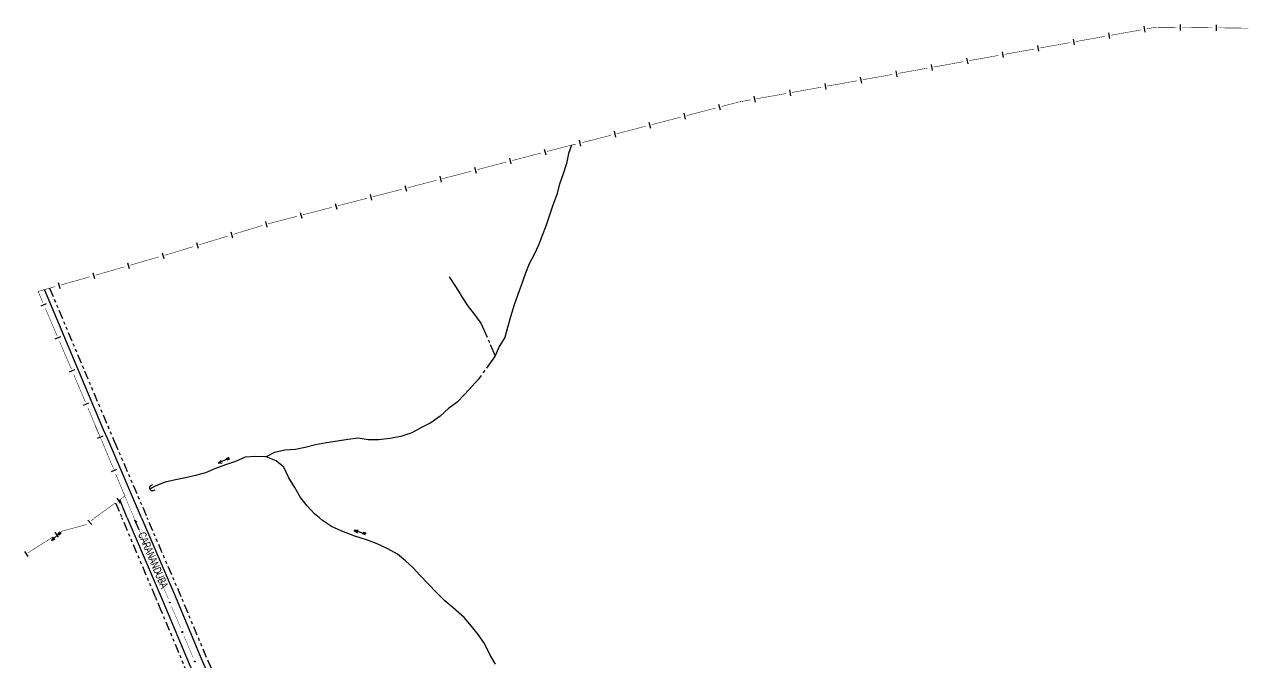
# Model space of a CAD drawing. Extents: x 208948 to 212966, y 4875285 to 4878160.
# Drawn here: x 211053 to 211665, y 4877835 to 4878154 of the extents above; entities that cross this region are included whole.
import ezdxf

# ---------------------------------------------------------------- set-up
doc = ezdxf.new("R2010")
doc.units = 0
doc.header["$LTSCALE"] = 1.5
doc.header["$MEASUREMENT"] = 0
doc.linetypes.add('TRACO_13', pattern=[8, 5, -1, 1, -1])
doc.linetypes.add('TRACO_25', pattern=[8, 3, -1, 1, -1, 1, -1])
for name, color, linetype in [('HD-CURSO-INTER', 170, 'CONTINUOUS'), ('HD-CURSO-PERENE', 170, 'CONTINUOUS'), ('HD-TXT-PERENE', 170, 'CONTINUOUS'), ('LM-LIM-SETORES-BAIRROS', 7, 'CONTINUOUS'), ('SV-EIXO-ROD-ESTR', 7, 'CONTINUOUS'), ('SV-FX-DOM-EST', 20, 'CONTINUOUS'), ('SV-PONTE-BUEIRO', 251, 'CONTINUOUS'), ('SV-ROD-ESTADUAIS', 20, 'CONTINUOUS'), ('SV-TXT-ROD-EST', 7, 'CONTINUOUS')]:
    doc.layers.add(name, color=color, linetype=linetype)
doc.styles.add('ARIAL', font='ARIAL.SHX')

# ---------------------------------------------------------------- blocks, each defined once
blk = doc.blocks.new('COD035', base_point=(211155.551577, 4877937.184838))
at = {"layer": 'HD-TXT-PERENE'}
for p, q in [((211155.551577, 4877937.590569), (211157.051577, 4877937.590569)), ((211155.551577, 4877937.190569), (211161.551577, 4877937.190569)), ((211155.551577, 4877936.790569), (211157.051577, 4877936.790569))]:
    blk.add_line(p, q, dxfattribs=at)
blk.add_lwpolyline([(211159.751577, 4877936.590569), (211161.551577, 4877937.190569), (211159.751577, 4877937.790569)], dxfattribs=at)
blk = doc.blocks.new('COD048', base_point=(211109.529986, 4877903.815043))
at = {"layer": 'SV-TXT-ROD-EST'}
blk.add_line((211110.86332, 4877903.415043), (211112.196653, 4877903.815043), dxfattribs=at)
blk.add_lwpolyline([(211106.86332, 4877903.815043), (211112.196653, 4877903.815043), (211110.86332, 4877904.215043)], dxfattribs=at)
blk = doc.blocks.new('COD119', base_point=(211115.964101, 4877921.891517))
at = {"layer": 'SV-PONTE-BUEIRO'}
blk.add_lwpolyline([(211114.454101, 4877919.891517), (211114.454101, 4877920.72485), (211114.454101, 4877920.84985), (211114.579934, 4877921.183184), (211114.831601, 4877921.558184), (211115.209101, 4877921.766517), (211115.712434, 4877921.891517), (211116.215768, 4877921.891517), (211116.719101, 4877921.766517), (211117.096601, 4877921.558184), (211117.348268, 4877921.183184), (211117.474101, 4877920.84985), (211117.474101, 4877920.72485), (211117.474101, 4877919.891517)], dxfattribs=at)

msp = doc.modelspace()

# ---------------------------------------------------------------- linework, layer by layer
at = {"layer": 'HD-CURSO-INTER', "linetype": 'TRACO_13'}
for points in [[(211326.600154, 4878093.746257, 9.846556), (211325.189282, 4878089.571435, 9.846556), (211324.089178, 4878084.611245, 9.571096), (211322.539087, 4878079.491045, 9.118556), (211320.669004, 4878074.240838, 8.616827), (211319.278903, 4878069.000635, 8.587313), (211317.288823, 4878063.680424, 8.547962), (211315.638742, 4878058.770231, 8.508611), (211313.788652, 4878053.300016, 7.997043), (211312.028579, 4878048.499826, 7.623206), (211310.098513, 4878043.749636, 7.426449), (211308.018454, 4878039.019446, 7.308395), (211305.44842, 4878034.489259, 7.131314), (211303.678346, 4878029.679069, 7.062449), (211301.67826, 4878024.118849, 7.032936), (211299.738184, 4878019.008646, 6.855855), (211297.998103, 4878013.988449, 6.767314), (211296.197994, 4878007.928213, 6.767314), (211294.657896, 4878002.618006, 6.747639), (211293.2878, 4877997.56781, 6.727963), (211290.487775, 4877993.037621, 6.541044), (211288.40772, 4877988.447436, 6.413153), (211280.257694, 4877976.866944, 5.390018), (211276.887712, 4877973.056776, 5.390018), (211273.357736, 4877969.246607, 5.38018), (211269.507765, 4877965.176425, 5.370343), (211265.097845, 4877962.076274, 5.370343), (211260.97789, 4877958.206097, 5.370343), (211256.317972, 4877954.865935, 5.370343), (211251.698083, 4877952.53581, 5.370343), (211246.748196, 4877949.86567, 5.370343), (211241.378349, 4877948.005556, 5.370343), (211235.798537, 4877947.015471, 5.370343), (211230.37873, 4877946.455403, 5.370343), (211224.988937, 4877946.375354, 5.370343), (211219.999158, 4877947.285343, 5.360505), (211214.75934, 4877946.575272, 5.360505), (211209.649512, 4877945.685195, 5.360505), (211204.2197, 4877944.91512, 5.360505), (211198.719885, 4877943.965037, 5.360505), (211193.560045, 4877942.594942, 5.360505), (211188.620205, 4877941.52486, 5.360505), (211183.340402, 4877941.264805, 5.360505), (211178.170569, 4877940.134719, 5.360505), (211173.960665, 4877937.844599, 5.360505)], [(211265.549774, 4878027.928673, 9.079205), (211268.579514, 4878023.108524, 8.124935), (211271.043927, 4878019.365523, 8.124935), (211271.789238, 4878017.968365, 7.633044), (211275.038967, 4878013.088216, 7.269044), (211278.158725, 4878008.998094, 6.757477), (211281.348473, 4878004.667965, 6.432828), (211286.038009, 4877994.137449, 6.42299), (211288.40772, 4877988.447436, 6.42299)]]:
    msp.add_polyline3d(points, dxfattribs=at)
at = {"layer": 'HD-CURSO-PERENE', "linetype": 'Continuous'}
for points in [[(211200.664595, 4877907.418768, 5.911423), (211198.218884, 4877909.433777, 5.911423), (211194.549146, 4877913.483892, 5.911423), (211191.129399, 4877917.54401, 5.911423), (211188.279656, 4877922.524166, 5.911423), (211185.409911, 4877927.384318, 5.911423), (211182.920164, 4877932.674489, 5.911423), (211179.03041, 4877935.864571, 5.911423), (211173.960665, 4877937.844599, 5.911423), (211168.610879, 4877938.06456, 5.88191), (211163.481066, 4877937.674501, 5.773694), (211158.611191, 4877935.50438, 5.65564), (211153.721335, 4877933.93428, 5.596613), (211148.731474, 4877932.09417, 5.606451), (211143.671607, 4877929.954048, 5.606451), (211138.771757, 4877928.603956, 5.576937), (211133.69192, 4877927.463871, 5.547424), (211128.712083, 4877926.43379, 5.242451), (211123.522251, 4877925.303703, 4.602992), (211118.902372, 4877923.343592, 4.091425), (211115.964101, 4877921.891517, 4.02256)], [(211288.681153, 4877834.187226, 7.866353), (211285.850516, 4877839.087005, 7.716619), (211283.139856, 4877844.526754, 7.427133), (211279.899196, 4877849.086556, 7.41715), (211276.638558, 4877853.266378, 7.077753), (211273.007873, 4877857.5462, 7.027841), (211267.476939, 4877862.386015, 6.888089), (211263.386254, 4877865.885883, 6.62855), (211259.263625, 4877869.99041, 6.448869), (211250.775936, 4877878.713117, 5.999964), (211247.406179, 4877882.483225, 5.999964), (211243.626425, 4877885.843314, 5.999964), (211239.636682, 4877889.303405, 5.990126), (211234.876945, 4877891.963461, 5.960612), (211229.417229, 4877894.393501, 5.921261), (211224.197492, 4877896.463531, 5.921261), (211218.247773, 4877898.163541, 5.911423), (211211.8081, 4877900.743579, 5.911423), (211206.618368, 4877903.003616, 5.911423), (211202.248629, 4877906.113691, 5.911423), (211200.664595, 4877907.418768, 5.911423)]]:
    msp.add_polyline3d(points, dxfattribs=at)
at = {"layer": 'LM-LIM-SETORES-BAIRROS'}
for points in [[(211595.019312, 4878149.997019), (211595.548787, 4878147.044112)], [(211612.73675, 4878153.173871), (211613.266225, 4878150.220965)], [(211630.925111, 4878154.09578), (211630.895023, 4878151.09593)], [(211648.924205, 4878153.915254), (211648.894118, 4878150.915405)], [(211559.584436, 4878143.643314), (211560.113911, 4878140.690408)], [(211577.301874, 4878146.820166), (211577.831349, 4878143.86726)], [(211524.14956, 4878137.28961), (211524.679035, 4878134.336703)], [(211541.866998, 4878140.466462), (211542.396473, 4878137.513556)], [(211506.432122, 4878134.112757), (211506.961597, 4878131.159851)], [(211470.997246, 4878127.759053), (211471.526721, 4878124.806146)], [(211488.714684, 4878130.935905), (211489.244159, 4878127.982999)], [(211435.56237, 4878121.405348), (211436.091845, 4878118.452442)], [(211453.279808, 4878124.5822), (211453.809283, 4878121.629294)], [(211400.185993, 4878114.247099), (211400.940412, 4878111.343506)], [(211417.844932, 4878118.228496), (211418.374407, 4878115.275589)], [(211382.764435, 4878109.720585), (211383.518854, 4878106.816992)], [(211347.92132, 4878100.667558), (211348.675739, 4878097.763965)], [(211365.342878, 4878105.194072), (211366.097297, 4878102.290479)], [(211330.495359, 4878096.244511), (211331.208965, 4878093.330619)], [(211313.031521, 4878091.7944), (211313.788512, 4878088.891477)], [(211278.196439, 4878082.710514), (211278.953429, 4878079.80759)], [(211295.61398, 4878087.252457), (211296.370971, 4878084.349533)], [(211260.778897, 4878078.16857), (211261.535888, 4878075.265647)], [(211243.364095, 4878073.630966), (211244.113843, 4878070.726164)], [(211208.506464, 4878064.63399), (211209.256212, 4878061.729187)], [(211225.935279, 4878069.132478), (211226.685027, 4878066.227675)], [(211191.077649, 4878060.135502), (211191.827397, 4878057.230699)], [(211173.648833, 4878055.637014), (211174.398581, 4878052.732211)], [(211156.373942, 4878050.345629), (211157.252948, 4878047.477293)], [(211121.948899, 4878039.898183), (211122.782078, 4878037.016202)], [(211139.163929, 4878045.071592), (211140.042935, 4878042.203257)], [(211104.657015, 4878034.899107), (211105.490195, 4878032.017127)], [(211087.370714, 4878029.911171), (211088.187682, 4878027.024552)], [(211070.051006, 4878025.009366), (211070.867973, 4878022.122748)], [(211061.466935, 4878013.44545), (211064.224024, 4878014.628016)], [(211068.562334, 4877996.902919), (211071.319423, 4877998.085486)], [(211075.647653, 4877980.363225), (211078.409888, 4877981.533718)], [(211082.670612, 4877963.789811), (211085.432848, 4877964.960305)], [(211089.693572, 4877947.216398), (211092.455807, 4877948.386891)], [(211096.629135, 4877930.61775), (211099.399532, 4877931.768791)], [(211099.331193, 4877917.223948), (211101.0894, 4877914.793164)], [(211084.837431, 4877906.326569), (211086.824494, 4877904.078997)], [(211068.391037, 4877900.217513), (211069.996193, 4877897.683056)], [(211053.206659, 4877890.509111), (211054.850737, 4877887.999728)]]:
    msp.add_lwpolyline(points, dxfattribs=at)
at = {"layer": 'LM-LIM-SETORES-BAIRROS', "const_width": 0.25}
for points in [[(211611.032883, 4878151.344434), (211596.268351, 4878148.697057)], [(211618.695298, 4878152.718355), (211613.985789, 4878151.87391)], [(211618.91067, 4878152.716205), (211618.695298, 4878152.718355)], [(211628.910167, 4878152.615913), (211618.91067, 4878152.716205)], [(211646.909262, 4878152.435388), (211631.910017, 4878152.585826)], [(211664.908357, 4878152.254863), (211649.909111, 4878152.405301)], [(211575.598007, 4878144.99073), (211560.833475, 4878142.343353)], [(211593.315445, 4878148.167582), (211578.550913, 4878145.520205)], [(211540.163131, 4878138.637025), (211525.398599, 4878135.989648)], [(211557.880569, 4878141.813877), (211543.116037, 4878139.1665)], [(211504.728255, 4878132.28332), (211489.963723, 4878129.635944)], [(211522.445693, 4878135.460173), (211507.681161, 4878132.812796)], [(211469.293379, 4878125.929616), (211454.528847, 4878123.282239)], [(211487.010817, 4878129.106468), (211472.246285, 4878126.459091)], [(211433.858503, 4878119.575911), (211419.093971, 4878116.928534)], [(211451.575941, 4878122.752764), (211436.811409, 4878120.105387)], [(211410.630074, 4878115.410903), (211401.531067, 4878113.046776)], [(211411.219555, 4878115.5166), (211410.630074, 4878115.410903)], [(211416.141065, 4878116.399059), (211411.219555, 4878115.5166)], [(211381.205916, 4878107.765843), (211366.687952, 4878103.993748)], [(211398.627474, 4878112.292357), (211384.109509, 4878108.520262)], [(211363.784359, 4878103.239329), (211349.266394, 4878099.467234)], [(211328.909567, 4878094.311827), (211325.024378, 4878093.360352)], [(211337.871653, 4878096.506624), (211331.823459, 4878095.025433)], [(211338.619886, 4878096.701031), (211337.871653, 4878096.506624)], [(211346.362801, 4878098.712815), (211338.619886, 4878096.701031)], [(211311.474734, 4878089.838278), (211296.960116, 4878086.053325)], [(211324.315902, 4878093.186848), (211314.377658, 4878090.595269)], [(211325.024378, 4878093.360352), (211324.315902, 4878093.186848)], [(211294.057193, 4878085.296335), (211279.542575, 4878081.511382)], [(211259.22211, 4878076.212448), (211245.675133, 4878072.679825)], [(211276.639651, 4878080.754391), (211262.125034, 4878076.969439)], [(211241.802434, 4878071.678733), (211227.278421, 4878067.929993)], [(211245.102361, 4878072.530465), (211244.707236, 4878072.428481)], [(211245.675133, 4878072.679825), (211245.102361, 4878072.530465)], [(211224.373618, 4878067.180245), (211209.849606, 4878063.431505)], [(211189.515988, 4878058.183269), (211174.991975, 4878054.434529)], [(211206.944803, 4878062.681757), (211192.42079, 4878058.933017)], [(211172.111234, 4878053.599494), (211157.769557, 4878049.204463)], [(211154.901221, 4878048.325457), (211140.559544, 4878043.930427)], [(211128.264694, 4878040.16265), (211123.326149, 4878038.734919)], [(211129.086202, 4878040.414402), (211128.264694, 4878040.16265)], [(211137.691209, 4878043.05142), (211129.086202, 4878040.414402)], [(211120.444168, 4878037.90174), (211106.034265, 4878033.735844)], [(211085.854786, 4878027.923216), (211071.421695, 4878023.838379)], [(211089.349544, 4878028.912299), (211088.741404, 4878028.740184)], [(211089.703042, 4878029.014495), (211089.349544, 4878028.912299)], [(211103.152284, 4878032.902664), (211089.703042, 4878029.014495)], [(211060.837429, 4878020.842832), (211060.024857, 4878020.612859)], [(211068.535077, 4878023.021412), (211060.837429, 4878020.842832)], [(211060.024857, 4878020.612859), (211062.451291, 4878014.955763)], [(211063.633857, 4878012.198674), (211069.54669, 4877998.413232)], [(211070.729256, 4877995.656144), (211076.2479, 4877982.789731)], [(211076.2479, 4877982.789731), (211076.30098, 4877982.665977)], [(211076.30098, 4877982.665977), (211076.638606, 4877981.869217)], [(211077.809099, 4877979.106981), (211083.661566, 4877965.295803)], [(211084.832059, 4877962.533568), (211090.684525, 4877948.72239)], [(211091.855018, 4877945.960154), (211093.025512, 4877943.197918)], [(211093.025512, 4877943.197918), (211093.084291, 4877943.059206)], [(211093.084291, 4877943.059206), (211097.630653, 4877932.116737)], [(211098.781694, 4877929.346339), (211102.234818, 4877921.035145)], [(211103.504699, 4877918.391427), (211101.020557, 4877916.594625)], [(211102.234818, 4877921.035145), (211102.490323, 4877920.420179)], [(211102.490323, 4877920.420179), (211103.086936, 4877919.226953)], [(211103.086936, 4877919.226953), (211103.504699, 4877918.391427)], [(211098.589774, 4877914.836418), (211088.866641, 4877907.803589)], [(211088.350322, 4877907.430131), (211086.580153, 4877905.865137)], [(211088.866641, 4877907.803589), (211088.350322, 4877907.430131)], [(211072.033465, 4877900.748856), (211070.038434, 4877899.485336)], [(211072.649478, 4877900.916859), (211072.033465, 4877900.748856)], [(211084.226644, 4877904.074268), (211072.649478, 4877900.916859)], [(211059.055787, 4877892.529659), (211058.21461, 4877891.996914)], [(211067.503977, 4877897.88018), (211059.055787, 4877892.529659)], [(211058.21461, 4877891.996914), (211054.865159, 4877889.802446)]]:
    msp.add_lwpolyline(points, dxfattribs=at)
at = {"layer": 'SV-EIXO-ROD-ESTR', "const_width": 0.18}
for points in [[(211060.143064, 4878020.398647), (211060.049463, 4878020.619823)], [(211062.091748, 4878015.794016), (211060.143064, 4878020.398647)], [(211088.480883, 4877953.442727), (211088.368386, 4877953.695646)], [(211091.935622, 4877945.675688), (211088.480883, 4877953.442727)], [(211092.126152, 4877945.214184), (211091.935622, 4877945.675688)], [(211092.889357, 4877943.365531), (211092.126152, 4877945.214184)], [(211103.639115, 4877917.545203), (211103.331524, 4877918.266168)], [(211107.955687, 4877907.427535), (211103.639115, 4877917.545203)], [(211107.955687, 4877907.427535), (211112.63595, 4877896.377868)], [(211114.196037, 4877892.694646), (211118.8763, 4877881.644979)], [(211120.436387, 4877877.961757), (211123.16654, 4877871.516118)], [(211123.16654, 4877871.516118), (211123.465138, 4877870.811156)], [(211123.465138, 4877870.811156), (211125.111321, 4877866.909837)], [(211126.666374, 4877863.224486), (211131.331535, 4877852.168435)], [(211132.886589, 4877848.483084), (211137.551749, 4877837.427033)]]:
    msp.add_lwpolyline(points, dxfattribs=at)
at = {"layer": 'SV-EIXO-ROD-ESTR'}
for points in [[(211113.461318, 4877894.711493), (211113.506906, 4877894.693781), (211113.542465, 4877894.669236), (211113.566231, 4877894.640228), (211113.580548, 4877894.609118), (211113.591611, 4877894.575642), (211113.595318, 4877894.53943), (211113.59053, 4877894.498327), (211113.573083, 4877894.452471), (211113.545545, 4877894.417696), (211113.518352, 4877894.392875), (211113.486773, 4877894.376078), (211113.454072, 4877894.365876), (211113.41633, 4877894.363269), (211113.374723, 4877894.368528), (211113.329038, 4877894.387188), (211113.294342, 4877894.41149), (211113.272091, 4877894.440152), (211113.255405, 4877894.472007), (211113.244521, 4877894.506319), (211113.241087, 4877894.541886), (211113.246457, 4877894.583768), (211113.265472, 4877894.628615), (211113.289315, 4877894.663497), (211113.317657, 4877894.686145), (211113.349388, 4877894.701866), (211113.38283, 4877894.71337), (211113.419076, 4877894.718611), (211113.461318, 4877894.711493)], [(211119.701668, 4877879.978603), (211119.747256, 4877879.960891), (211119.782815, 4877879.936346), (211119.806581, 4877879.907338), (211119.820899, 4877879.876229), (211119.831961, 4877879.842752), (211119.835668, 4877879.80654), (211119.83088, 4877879.765438), (211119.813433, 4877879.719581), (211119.785895, 4877879.684807), (211119.758702, 4877879.659986), (211119.727123, 4877879.643189), (211119.694422, 4877879.632987), (211119.65668, 4877879.63038), (211119.615074, 4877879.635639), (211119.569388, 4877879.654298), (211119.534692, 4877879.678601), (211119.512441, 4877879.707262), (211119.495755, 4877879.739117), (211119.484871, 4877879.773429), (211119.481437, 4877879.808997), (211119.486808, 4877879.850878), (211119.505822, 4877879.895726), (211119.529665, 4877879.930608), (211119.558007, 4877879.953255), (211119.589738, 4877879.968976), (211119.62318, 4877879.98048), (211119.659426, 4877879.985722), (211119.701668, 4877879.978603)], [(211125.934411, 4877865.242335), (211125.979976, 4877865.224561), (211126.015501, 4877865.199967), (211126.039227, 4877865.170927), (211126.053502, 4877865.139797), (211126.064519, 4877865.106306), (211126.068177, 4877865.070089), (211126.063332, 4877865.028993), (211126.045823, 4877864.98316), (211126.018237, 4877864.948424), (211125.991011, 4877864.923639), (211125.959408, 4877864.906886), (211125.926693, 4877864.896728), (211125.888948, 4877864.894173), (211125.847349, 4877864.899489), (211125.801689, 4877864.918211), (211125.767026, 4877864.942561), (211125.744814, 4877864.971253), (211125.728172, 4877865.00313), (211125.717334, 4877865.037457), (211125.713949, 4877865.073029), (211125.719377, 4877865.114903), (211125.738452, 4877865.159725), (211125.762344, 4877865.194574), (211125.790716, 4877865.217183), (211125.822469, 4877865.232861), (211125.855926, 4877865.244319), (211125.892179, 4877865.249511), (211125.934411, 4877865.242335)], [(211132.154626, 4877850.500933), (211132.20019, 4877850.483159), (211132.235715, 4877850.458565), (211132.259442, 4877850.429524), (211132.273716, 4877850.398395), (211132.284733, 4877850.364904), (211132.288391, 4877850.328687), (211132.283546, 4877850.287591), (211132.266037, 4877850.241758), (211132.238451, 4877850.207022), (211132.211225, 4877850.182237), (211132.179622, 4877850.165484), (211132.146908, 4877850.155326), (211132.109162, 4877850.152771), (211132.067563, 4877850.158087), (211132.021903, 4877850.176809), (211131.98724, 4877850.201159), (211131.965028, 4877850.229851), (211131.948386, 4877850.261728), (211131.937549, 4877850.296055), (211131.934163, 4877850.331627), (211131.939591, 4877850.373501), (211131.958667, 4877850.418323), (211131.982558, 4877850.453172), (211132.01093, 4877850.475781), (211132.042683, 4877850.491459), (211132.07614, 4877850.502917), (211132.112394, 4877850.508109), (211132.154626, 4877850.500933)], [(211138.37484, 4877835.759531), (211138.420404, 4877835.741756), (211138.45593, 4877835.717163), (211138.479656, 4877835.688122), (211138.493931, 4877835.656993), (211138.504948, 4877835.623502), (211138.508605, 4877835.587285), (211138.503761, 4877835.546189), (211138.486251, 4877835.500356), (211138.458666, 4877835.46562), (211138.431439, 4877835.440835), (211138.399837, 4877835.424082), (211138.367122, 4877835.413924), (211138.329376, 4877835.411369), (211138.287777, 4877835.416685), (211138.242117, 4877835.435407), (211138.207454, 4877835.459757), (211138.185243, 4877835.488448), (211138.168601, 4877835.520326), (211138.157763, 4877835.554653), (211138.154378, 4877835.590225), (211138.159805, 4877835.632099), (211138.178881, 4877835.676921), (211138.202772, 4877835.71177), (211138.231145, 4877835.734379), (211138.262897, 4877835.750057), (211138.296355, 4877835.761515), (211138.332608, 4877835.766707), (211138.37484, 4877835.759531)]]:
    msp.add_lwpolyline(points, close=True, dxfattribs=at)
for points in [[(211113.241087, 4877894.541886), (211113.329038, 4877894.387188)], [(211113.244521, 4877894.506319), (211113.294342, 4877894.41149)], [(211113.245082, 4877894.520354), (211113.308737, 4877894.405056)], [(211113.246457, 4877894.583768), (211113.374723, 4877894.368528)], [(211113.248111, 4877894.558684), (211113.348427, 4877894.38482)], [(211113.258871, 4877894.603252), (211113.393868, 4877894.368502)], [(211113.265472, 4877894.628615), (211113.41633, 4877894.363269)], [(211113.277318, 4877894.643667), (211113.43239, 4877894.368518)], [(211113.289315, 4877894.663497), (211113.454072, 4877894.365876)], [(211113.304131, 4877894.671325), (211113.468783, 4877894.37356)], [(211113.317657, 4877894.686145), (211113.486773, 4877894.376078)], [(211113.334138, 4877894.691445), (211113.499471, 4877894.385076)], [(211113.349388, 4877894.701866), (211113.518352, 4877894.392875)], [(211113.368595, 4877894.704557), (211113.53165, 4877894.410562)], [(211113.38283, 4877894.71337), (211113.545545, 4877894.417696)], [(211113.402667, 4877894.71158), (211113.557932, 4877894.439476)], [(211113.419076, 4877894.718611), (211113.573083, 4877894.452471)], [(211113.438869, 4877894.713577), (211113.5787, 4877894.47791)], [(211113.461318, 4877894.711493), (211113.59053, 4877894.498327)], [(211113.485758, 4877894.700836), (211113.589652, 4877894.525524)], [(211113.506906, 4877894.693781), (211113.595318, 4877894.53943)], [(211113.527237, 4877894.679876), (211113.589103, 4877894.565302)], [(211113.542465, 4877894.669236), (211113.591611, 4877894.575642)], [(211119.481437, 4877879.808997), (211119.569388, 4877879.654298)], [(211119.484871, 4877879.773429), (211119.534692, 4877879.678601)], [(211119.485432, 4877879.787465), (211119.549087, 4877879.672166)], [(211119.486808, 4877879.850878), (211119.615074, 4877879.635639)], [(211119.488461, 4877879.825795), (211119.588778, 4877879.651931)], [(211119.499221, 4877879.870363), (211119.634218, 4877879.635613)], [(211119.505822, 4877879.895726), (211119.65668, 4877879.63038)], [(211119.517668, 4877879.910778), (211119.67274, 4877879.635629)], [(211119.529665, 4877879.930608), (211119.694422, 4877879.632987)], [(211119.544482, 4877879.938436), (211119.709134, 4877879.640671)], [(211119.558007, 4877879.953255), (211119.727123, 4877879.643189)], [(211119.574489, 4877879.958555), (211119.739821, 4877879.652187)], [(211119.589738, 4877879.968976), (211119.758702, 4877879.659986)], [(211119.608945, 4877879.971668), (211119.772001, 4877879.677672)], [(211119.62318, 4877879.98048), (211119.785895, 4877879.684807)], [(211119.643018, 4877879.97869), (211119.798282, 4877879.706587)], [(211119.659426, 4877879.985722), (211119.813433, 4877879.719581)], [(211119.679219, 4877879.980687), (211119.81905, 4877879.745021)], [(211119.701668, 4877879.978603), (211119.83088, 4877879.765438)], [(211119.726108, 4877879.967947), (211119.830002, 4877879.792634)], [(211119.747256, 4877879.960891), (211119.835668, 4877879.80654)], [(211119.767587, 4877879.946987), (211119.829454, 4877879.832413)], [(211119.782815, 4877879.936346), (211119.831961, 4877879.842752)], [(211125.713949, 4877865.073029), (211125.801689, 4877864.918211)], [(211125.717334, 4877865.037457), (211125.767026, 4877864.942561)], [(211125.717915, 4877865.051492), (211125.781412, 4877864.936107)], [(211125.719377, 4877865.114903), (211125.847349, 4877864.899489)], [(211125.720996, 4877865.089818), (211125.821075, 4877864.915817)], [(211125.731817, 4877865.134371), (211125.866493, 4877864.899437)], [(211125.738452, 4877865.159725), (211125.888948, 4877864.894173)], [(211125.750319, 4877865.174761), (211125.905015, 4877864.8994)], [(211125.762344, 4877865.194574), (211125.926693, 4877864.896728)], [(211125.77717, 4877865.202382), (211125.941415, 4877864.904393)], [(211125.790716, 4877865.217183), (211125.959408, 4877864.906886)], [(211125.807205, 4877865.222461), (211125.972118, 4877864.915867)], [(211125.822469, 4877865.232861), (211125.991011, 4877864.923639)], [(211125.841679, 4877865.235526), (211126.004333, 4877864.941308)], [(211125.855926, 4877865.244319), (211126.018237, 4877864.948424)], [(211125.875761, 4877865.242502), (211126.030654, 4877864.970187)], [(211125.892179, 4877865.249511), (211126.045823, 4877864.98316)], [(211125.911965, 4877865.244449), (211126.051474, 4877865.008592)], [(211125.934411, 4877865.242335), (211126.063332, 4877865.028993)], [(211125.958837, 4877865.231645), (211126.062491, 4877865.056191)], [(211125.979976, 4877865.224561), (211126.068177, 4877865.070089)], [(211126.000288, 4877865.210628), (211126.061997, 4877865.09597)], [(211126.015501, 4877865.199967), (211126.064519, 4877865.106306)], [(211131.934163, 4877850.331627), (211132.021903, 4877850.176809)], [(211131.937549, 4877850.296055), (211131.98724, 4877850.201159)], [(211131.938129, 4877850.31009), (211132.001626, 4877850.194705)], [(211131.939591, 4877850.373501), (211132.067563, 4877850.158087)], [(211131.94121, 4877850.348416), (211132.041289, 4877850.174415)], [(211131.952031, 4877850.392969), (211132.086707, 4877850.158035)], [(211131.958667, 4877850.418323), (211132.109162, 4877850.152771)], [(211131.970533, 4877850.433359), (211132.125229, 4877850.157998)], [(211131.982558, 4877850.453172), (211132.146908, 4877850.155326)], [(211131.997385, 4877850.46098), (211132.16163, 4877850.16299)], [(211132.01093, 4877850.475781), (211132.179622, 4877850.165484)], [(211132.027419, 4877850.481058), (211132.192333, 4877850.174465)], [(211132.042683, 4877850.491459), (211132.211225, 4877850.182237)], [(211132.061894, 4877850.494124), (211132.224547, 4877850.199906)], [(211132.07614, 4877850.502917), (211132.238451, 4877850.207022)], [(211132.095976, 4877850.5011), (211132.250868, 4877850.228785)], [(211132.112394, 4877850.508109), (211132.266037, 4877850.241758)], [(211132.13218, 4877850.503047), (211132.271688, 4877850.26719)], [(211132.154626, 4877850.500933), (211132.283546, 4877850.287591)], [(211132.179051, 4877850.490243), (211132.282705, 4877850.314789)], [(211132.20019, 4877850.483159), (211132.288391, 4877850.328687)], [(211132.220502, 4877850.469226), (211132.282212, 4877850.354568)], [(211132.235715, 4877850.458565), (211132.284733, 4877850.364904)], [(211138.154378, 4877835.590225), (211138.242117, 4877835.435407)], [(211138.157763, 4877835.554653), (211138.207454, 4877835.459757)], [(211138.158343, 4877835.568688), (211138.221841, 4877835.453303)], [(211138.159805, 4877835.632099), (211138.287777, 4877835.416685)], [(211138.161424, 4877835.607014), (211138.261503, 4877835.433013)], [(211138.172245, 4877835.651567), (211138.306922, 4877835.416633)], [(211138.178881, 4877835.676921), (211138.329376, 4877835.411369)], [(211138.190747, 4877835.691957), (211138.345444, 4877835.416596)], [(211138.202772, 4877835.71177), (211138.367122, 4877835.413924)], [(211138.217599, 4877835.719578), (211138.381844, 4877835.421588)], [(211138.231145, 4877835.734379), (211138.399837, 4877835.424082)], [(211138.247633, 4877835.739656), (211138.412547, 4877835.433063)], [(211138.262897, 4877835.750057), (211138.431439, 4877835.440835)], [(211138.282108, 4877835.752722), (211138.444761, 4877835.458504)], [(211138.296355, 4877835.761515), (211138.458666, 4877835.46562)], [(211138.31619, 4877835.759698), (211138.471083, 4877835.487383)], [(211138.332608, 4877835.766707), (211138.486251, 4877835.500356)], [(211138.352394, 4877835.761645), (211138.491903, 4877835.525788)], [(211138.37484, 4877835.759531), (211138.503761, 4877835.546189)], [(211138.399266, 4877835.748841), (211138.50292, 4877835.573387)], [(211138.420404, 4877835.741756), (211138.508605, 4877835.587285)], [(211138.440716, 4877835.727824), (211138.502426, 4877835.613166)], [(211138.45593, 4877835.717163), (211138.504948, 4877835.623502)]]:
    msp.add_lwpolyline(points, dxfattribs=at)
at = {"layer": 'SV-FX-DOM-EST', "linetype": 'TRACO_25'}
for points in [[(211065.735955, 4878022.229207, 11.764933), (211083.175726, 4877980.977548, 11.764933), (211098.053844, 4877945.764226, 7.01326), (211114.550631, 4877907.421634, 7.849476)], [(211098.755126, 4877914.956018, 7.406774), (211101.939175, 4877907.422054, 7.406774)], [(211220.867625, 4877621.379181, 16.411186), (211220.23714, 4877627.67886, 16.610832), (211218.646645, 4877632.508627, 16.630796), (211202.862512, 4877668.636935, 16.231504), (211188.098486, 4877704.865226, 14.584429), (211164.262068, 4877762.10253, 11.649638), (211145.207155, 4877804.560548, 11.649638), (211144.236902, 4877806.760445, 9.792933), (211121.760857, 4877860.627909, 7.137646), (211118.730732, 4877867.690578, 5.790038), (211101.939175, 4877907.422054, 7.406774)], [(211593.606706, 4877194.929585, 14.807344), (211579.386038, 4877209.7716, 15.335807), (211528.645454, 4877263.14386, 15.744618), (211495.950182, 4877297.586343, 15.744618), (211475.655299, 4877318.965769, 15.824387), (211443.564526, 4877352.520099, 16.621592), (211432.314904, 4877364.328612, 16.574324), (211399.612598, 4877398.655596, 16.574324), (211348.272802, 4877454.066346, 16.291399), (211313.256036, 4877497.714499, 16.690691), (211294.912353, 4877522.683421, 16.960211), (211279.499061, 4877546.662359, 16.800495), (211265.886116, 4877568.411391, 16.760567), (211253.943407, 4877589.400443, 16.411186), (211239.510043, 4877616.119226, 15.862161), (211226.566782, 4877643.79794, 16.051825), (211215.373869, 4877669.156754, 15.692462), (211201.590186, 4877701.815218, 14.704216), (211191.217388, 4877726.804041, 14.304925), (211170.141752, 4877776.831688, 14.314907), (211144.214865, 4877837.658832, 8.894528), (211131.554508, 4877867.90044, 8.894528), (211114.550631, 4877907.421634, 7.849476)]]:
    msp.add_polyline3d(points, dxfattribs=at)
at = {"layer": 'SV-ROD-ESTADUAIS', "linetype": 'Continuous'}
for points in [[(211111.692456, 4877907.421729, 7.642881), (211094.920553, 4877946.738936, 7.032936), (211092.68117, 4877951.482747, 7.032936), (211063.228022, 4878021.519415, 11.942014)], [(211104.595007, 4877907.421966, 7.564179), (211100.78998, 4877916.427847, 6.826342)], [(211104.595007, 4877907.421966, 7.564179), (211121.479307, 4877867.735558, 5.819985), (211135.461335, 4877834.494244, 8.694882), (211137.301311, 4877830.387745, 8.694882), (211159.620543, 4877777.431787, 12.44822), (211188.428186, 4877709.974955, 14.544499), (211207.633344, 4877664.057116, 16.181593), (211222.677287, 4877629.558732, 16.620813), (211238.501125, 4877597.980186, 16.600849), (211264.026924, 4877553.002219, 17.399431), (211288.352048, 4877516.243839, 17.599077), (211312.236862, 4877483.445257, 17.399431), (211333.821002, 4877457.006371, 17.020105), (211355.284997, 4877432.577381, 17.000141), (211396.29579, 4877388.60466, 16.829563), (211419.946881, 4877363.752743, 16.829563), (211435.966569, 4877346.919694, 16.990269), (211474.193788, 4877306.856915, 16.033777), (211495.701124, 4877284.294936, 16.033777), (211505.920229, 4877273.6475, 16.033777), (211509.3513, 4877270.202005, 16.033777), (211540.311542, 4877237.496982, 15.65488), (211593.60623, 4877181.407966, 15.65488)], [(211111.692456, 4877907.421729, 7.642881), (211128.611798, 4877867.852282, 6.708408), (211138.1337, 4877845.088519, 8.834634), (211141.591941, 4877837.11736, 8.834634), (211143.282942, 4877832.923244, 8.834634), (211167.881583, 4877775.581782, 11.939124), (211193.658461, 4877714.634646, 14.534517), (211220.245554, 4877651.787601, 16.341311), (211230.358185, 4877628.898671, 16.640779), (211245.731902, 4877598.400074, 16.710655), (211263.135886, 4877567.271485, 17.070017), (211281.359821, 4877538.272774, 17.499254), (211299.993703, 4877510.763981, 17.47929), (211318.697409, 4877486.05504, 16.970194), (211340.731643, 4877458.946184, 16.930265), (211359.565142, 4877437.597066, 16.910299), (211401.904337, 4877392.554941, 16.890335), (211428.858652, 4877364.167685, 16.67831), (211442.235325, 4877350.079883, 16.67831), (211474.514989, 4877316.165996, 16.043749), (211495.87688, 4877293.674457, 15.914125), (211511.107107, 4877277.888265, 15.914125)]]:
    msp.add_polyline3d(points, dxfattribs=at)

# ---------------------------------------------------------------- block references
at = {"layer": 'HD-TXT-PERENE'}
for p, rotation in [((211155.551577, 4877937.184838), 204), ((211071.208964, 4877900.07826), 222), ((211223.799986, 4877899.291218), 163)]:
    msp.add_blockref('COD035', p, dxfattribs=dict(at, rotation=rotation))
at = {"layer": 'SV-PONTE-BUEIRO', "rotation": 111}
msp.add_blockref('COD119', (211115.964101, 4877921.891517, 4.02256), dxfattribs=at)
at = {"layer": 'SV-TXT-ROD-EST', "rotation": 114}
msp.add_blockref('COD048', (211109.529986, 4877903.815043), dxfattribs=at)

# ---------------------------------------------------------------- texts
at = {"layer": 'SV-TXT-ROD-EST', "style": 'ARIAL', "width": 0.7}
msp.add_text('CARANANDUBA', height=4, rotation=293, dxfattribs=at).set_placement((211109.841193, 4877899.261315))

doc.saveas('drawing.dxf')
